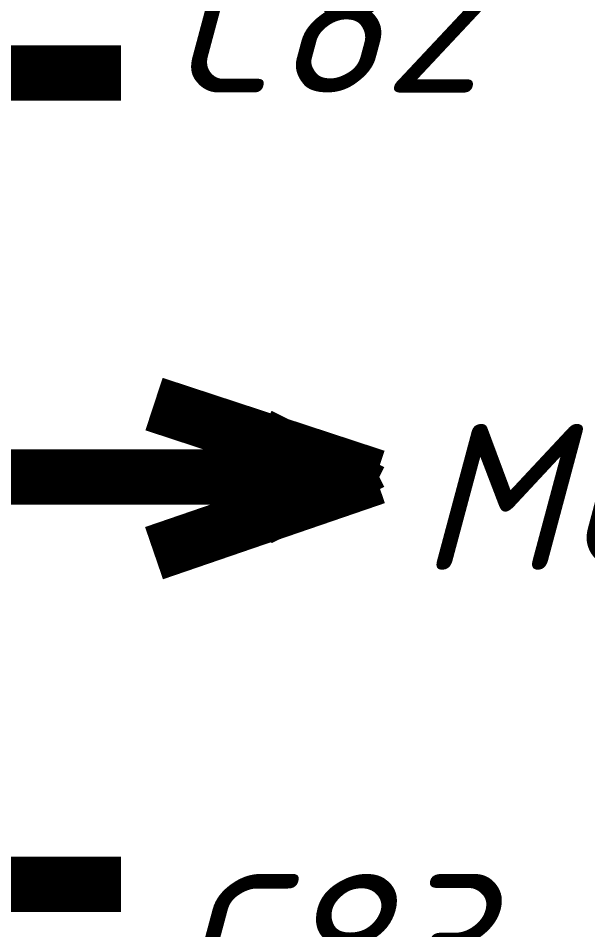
# Model space of a CAD drawing. Header units: inches. Extents: x 0 to 841, y 0 to 594.
# Drawn here: x 792.63 to 800.35, y 546.35 to 558.72 of the extents above; entities that cross this region are included whole.
import ezdxf

# ---------------------------------------------------------------- set-up
doc = ezdxf.new("R2010")
doc.units = ezdxf.units.IN
doc.layers.add('Sheet', color=255, linetype='Continuous')
doc.styles.get("Standard").update_dxf_attribs({"font": 'isocpeui.ttf'})

msp = doc.modelspace()

# ---------------------------------------------------------------- linework, layer by layer
at = {"layer": 'Sheet'}
for points in [[(794.018, 557.975, 0.749, 0.749, 0), (785.978, 557.975, 0.749, 0.749, 0)], [(794.467, 553.484, 0.749, 0.749, 0), (797.477, 552.495, 0.749, 0.749, 0)], [(797.522, 552.495, 0.3, 0.3, 0), (795.995, 553.259, 0.3, 0.3, 0)], [(790.021, 552.495, 0.749, 0.749, 0), (790.021, 552.495, 0.749, 0.749, 0), (795.006, 552.495, 0.749, 0.749, 0)], [(797.477, 552.495, 0.749, 0.749, 0), (794.467, 551.462, 0.749, 0.749, 0)], [(795.006, 552.495, 0.749, 0.749, 0), (797.477, 552.495, 0.749, 0.749, 0)], [(795.006, 552.495, 0.3, 0.3, 0), (797.522, 552.495, 0.3, 0.3, 0)], [(797.522, 552.495, 0.3, 0.3, 0), (795.995, 551.732, 0.3, 0.3, 0)], [(794.018, 546.971, 0.749, 0.749, 0), (785.978, 546.971, 0.749, 0.749, 0)]]:
    msp.add_lwpolyline(points, format="xyseb", dxfattribs=at)

# ---------------------------------------------------------------- texts
for s, height, p in [('C82', 1.9764, (794.647, 557.706)), ('MOTOR2 OUT2', 1.97641, (798.061, 551.238)), ('C83', 1.9764, (794.647, 545.129))]:
    msp.add_text(s, height=height, dxfattribs=at).set_placement(p)

doc.saveas('drawing.dxf')
